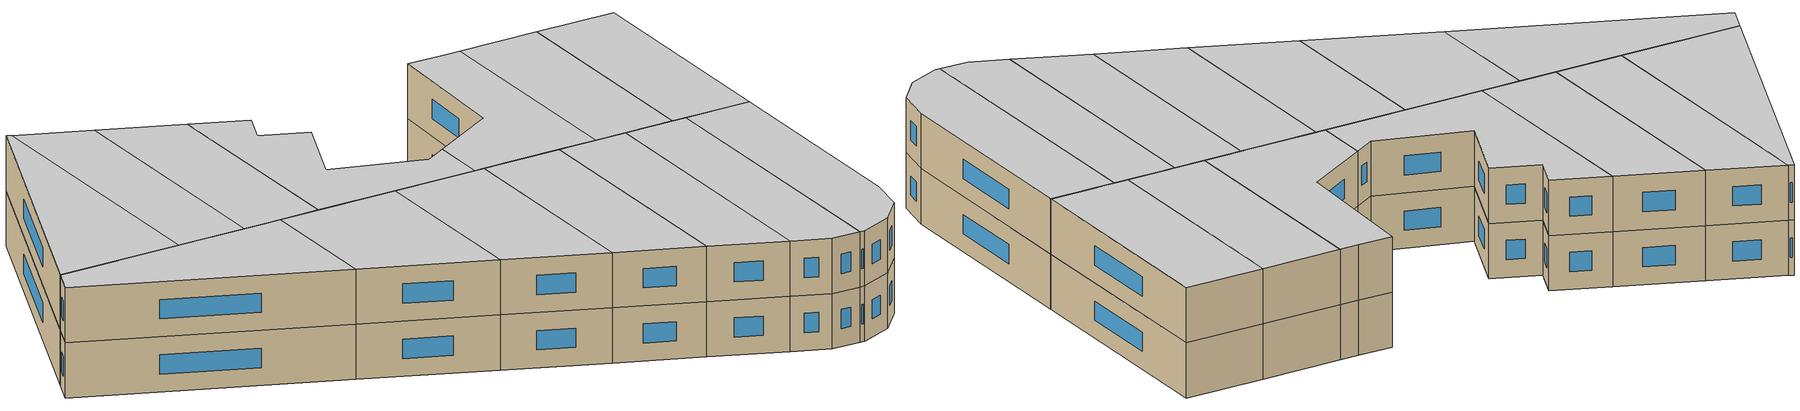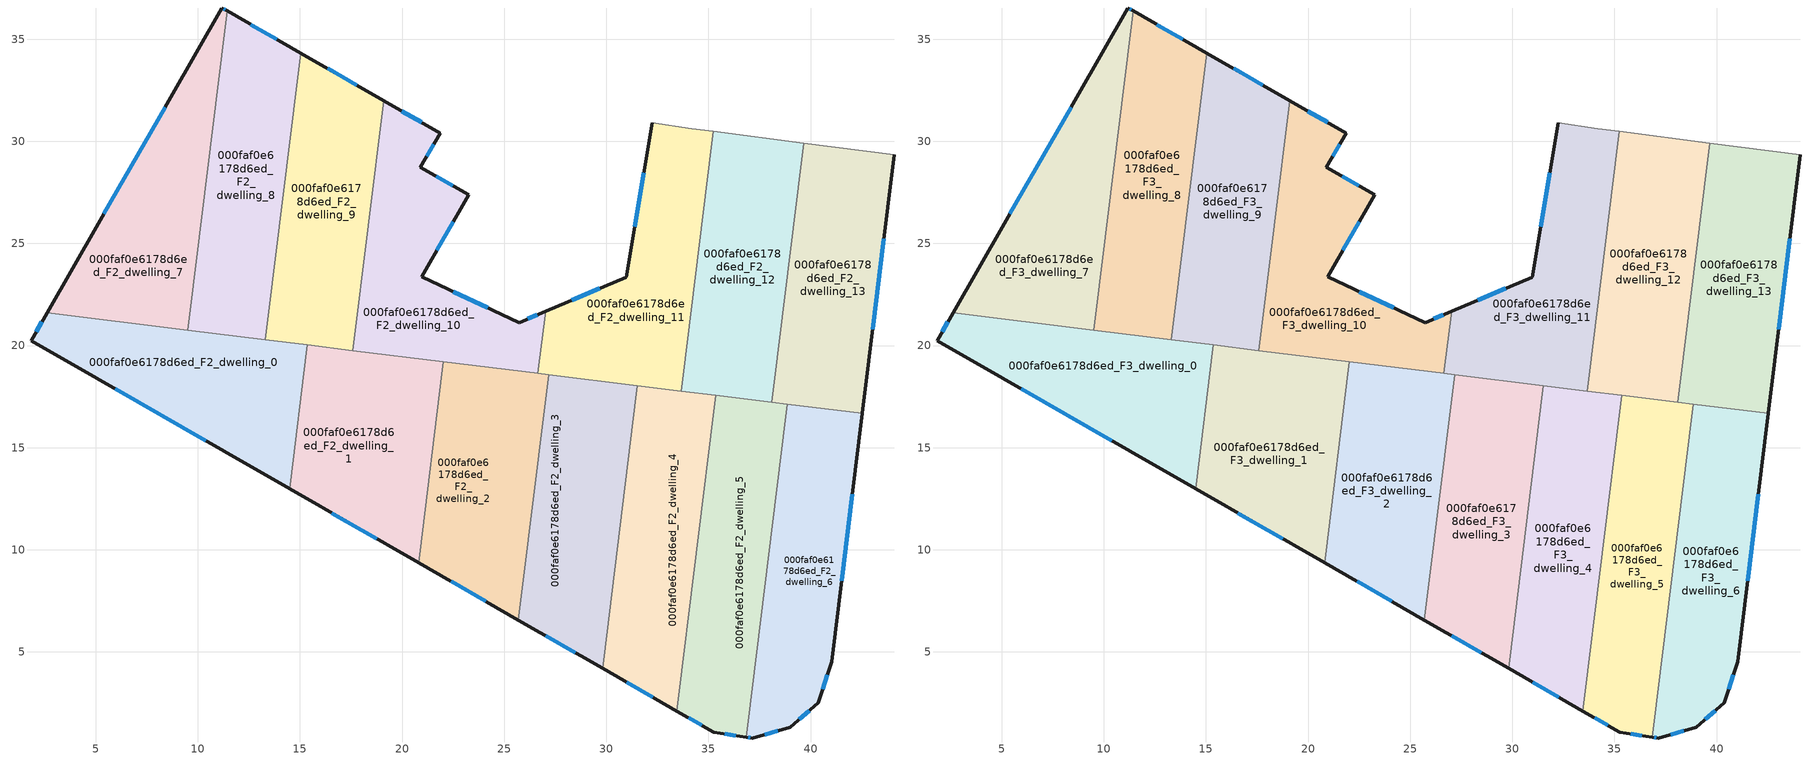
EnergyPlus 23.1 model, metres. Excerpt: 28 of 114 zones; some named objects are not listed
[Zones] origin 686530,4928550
000faf0e6178d6ed_F2_dwelling_0
 floor to 000faf0e6178d6ed_F1_dwelling_0 (EU_floor_Construction): 14.34,20.16 13.53,13.54 1.84,20.24 2.62,21.61 z6
 floor to 000faf0e6178d6ed_F1_dwelling_1 (EU_floor_Construction): 15.37,20.03 14.5,12.98 13.53,13.54 14.34,20.16 z6
 wall outside (EU_wall_Construction): 2.62,21.61 1.84,20.24 14.5,12.98 z6:9
 wall to 000faf0e6178d6ed_F2_dwelling_1 (EU_wall_Construction): 14.5,12.98 15.37,20.03 z6:9
 wall to 000faf0e6178d6ed_F2_dwelling_7 (EU_wall_Construction): 9.51,20.76 2.62,21.61 z6:9
 wall to 000faf0e6178d6ed_F2_dwelling_8 (EU_wall_Construction): 13.3,20.29 9.51,20.76 z6:9
 wall to 000faf0e6178d6ed_F2_dwelling_9 (EU_wall_Construction): 15.37,20.03 13.3,20.29 z6:9
 window (EU_Window_Construction): 5.96,17.88 10.38,15.34 / 2.37,21.16 2.1,20.68 z6.98:8.02
000faf0e6178d6ed_F2_dwelling_1
 floor adiabatic (EU_floor_Construction): 20.55,19.39 19.41,10.16 14.5,12.98 15.37,20.03 z6
 floor to 000faf0e6178d6ed_F1_dwelling_2 (EU_floor_Construction): 22.03,19.21 20.81,9.36 19.41,10.16 20.55,19.39 z6
 wall outside (EU_wall_Construction): 14.5,12.98 20.81,9.36 z6:9
 wall to 000faf0e6178d6ed_F2_dwelling_2 (EU_wall_Construction): 20.81,9.36 22.03,19.21 z6:9
 wall to 000faf0e6178d6ed_F2_dwelling_10 (EU_wall_Construction): 22.03,19.21 17.58,19.76 z6:9
 wall to 000faf0e6178d6ed_F2_dwelling_9 (EU_wall_Construction): 17.58,19.76 15.37,20.03 z6:9
 window (EU_Window_Construction): 16.55,11.8 18.76,10.54 z6.98:8.02
000faf0e6178d6ed_F2_dwelling_10
 floor to 000faf0e6178d6ed_F1_dwelling_11 (EU_floor_Construction): 21.87,30.41 20.9,28.73 23.26,27.38 20.96,23.37 25.74,21.13 27.03,21.68 26.66,18.64 17.58,19.76 19.09,32 z6
 wall outside (EU_wall_Construction): 27.03,21.68 25.74,21.13 20.96,23.37 23.26,27.38 20.9,28.73 21.87,30.41 19.09,32 z6:9
 wall to 000faf0e6178d6ed_F2_dwelling_11 (EU_wall_Construction): 26.66,18.64 27.03,21.68 z6:9
 wall to 000faf0e6178d6ed_F2_dwelling_9 (EU_wall_Construction): 19.09,32 17.58,19.76 z6:9
 wall to 000faf0e6178d6ed_F2_dwelling_2 (EU_wall_Construction): 22.03,19.21 26.66,18.64 z6:9
 window (EU_Window_Construction): 21.71,24.67 22.51,26.07 / 24.19,21.86 22.52,22.64 / 26.61,21.5 26.16,21.31 / 20.97,30.93 20,31.48 / 21.22,29.27 21.56,29.86 / 22.49,27.82 21.67,28.29 z6.98:8.02
000faf0e6178d6ed_F2_dwelling_11
 floor to 000faf0e6178d6ed_F1_dwelling_12 (EU_floor_Construction): 35.23,30.48 33.67,17.78 26.66,18.64 27.03,21.68 30.97,23.36 32.24,30.91 34.18,30.62 z6
 wall outside (EU_wall_Construction): 32.24,30.91 30.97,23.36 27.03,21.68 z6:9
 wall adiabatic (EU_wall_Construction): 35.23,30.48 34.18,30.62 32.24,30.91 z6:9
 wall to 000faf0e6178d6ed_F2_dwelling_12 (EU_wall_Construction): 33.67,17.78 35.23,30.48 z6:9
 wall to 000faf0e6178d6ed_F2_dwelling_3 (EU_wall_Construction): 27.17,18.58 31.52,18.04 z6:9
 wall to 000faf0e6178d6ed_F2_dwelling_4 (EU_wall_Construction): 31.52,18.04 33.67,17.78 z6:9
 wall to 000faf0e6178d6ed_F2_dwelling_2 (EU_wall_Construction): 26.66,18.64 27.17,18.58 z6:9
 window (EU_Window_Construction): 29.69,22.81 28.31,22.22 / 31.83,28.45 31.39,25.81 z6.98:8.02
000faf0e6178d6ed_F2_dwelling_12
 floor to 000faf0e6178d6ed_F1_dwelling_13 (EU_floor_Construction): 39.66,29.91 38.1,17.23 33.67,17.78 35.23,30.48 z6
 wall adiabatic (EU_wall_Construction): 39.66,29.91 35.23,30.48 z6:9
 wall to 000faf0e6178d6ed_F2_dwelling_13 (EU_wall_Construction): 38.1,17.23 39.66,29.91 z6:9
 wall to 000faf0e6178d6ed_F2_dwelling_5 (EU_wall_Construction): 35.36,17.57 38.1,17.23 z6:9
 wall to 000faf0e6178d6ed_F2_dwelling_4 (EU_wall_Construction): 33.67,17.78 35.36,17.57 z6:9
000faf0e6178d6ed_F2_dwelling_13
 floor to 000faf0e6178d6ed_F1_dwelling_14 (EU_floor_Construction): 44.1,29.34 42.54,16.68 38.1,17.23 39.66,29.91 z6
 wall outside (EU_wall_Construction): 42.54,16.68 44.1,29.34 z6:9
 wall adiabatic (EU_wall_Construction): 44.1,29.34 39.66,29.91 z6:9
 wall to 000faf0e6178d6ed_F2_dwelling_6 (EU_wall_Construction): 38.87,17.14 42.54,16.68 z6:9
 wall to 000faf0e6178d6ed_F2_dwelling_5 (EU_wall_Construction): 38.1,17.23 38.87,17.14 z6:9
 window (EU_Window_Construction): 43.05,20.8 43.59,25.22 z6.98:8.02
000faf0e6178d6ed_F2_dwelling_2
 floor to 000faf0e6178d6ed_F1_dwelling_2 (EU_floor_Construction): 25.36,18.8 23.97,7.55 20.81,9.36 22.03,19.21 z6
 floor to 000faf0e6178d6ed_F1_dwelling_3 (EU_floor_Construction): 27.17,18.58 25.69,6.56 23.97,7.55 25.36,18.8 z6
 wall outside (EU_wall_Construction): 20.81,9.36 25.69,6.56 z6:9
 wall to 000faf0e6178d6ed_F2_dwelling_3 (EU_wall_Construction): 25.69,6.56 27.17,18.58 z6:9
 window (EU_Window_Construction): 22.4,8.45 24.1,7.47 z6.98:8.02
000faf0e6178d6ed_F2_dwelling_3
 floor to 000faf0e6178d6ed_F1_dwelling_3 (EU_floor_Construction): 29.42,18.3 27.83,5.34 25.69,6.56 27.17,18.58 z6
 floor to 000faf0e6178d6ed_F1_dwelling_4 (EU_floor_Construction): 31.52,18.04 29.82,4.2 27.83,5.34 29.42,18.3 z6
 wall outside (EU_wall_Construction): 25.69,6.56 29.82,4.2 z6:9
 wall to 000faf0e6178d6ed_F2_dwelling_4 (EU_wall_Construction): 29.82,4.2 31.52,18.04 z6:9
 window (EU_Window_Construction): 27.03,5.79 28.47,4.97 z6.98:8.02
000faf0e6178d6ed_F2_dwelling_4
 floor to 000faf0e6178d6ed_F1_dwelling_5 (EU_floor_Construction): 35.36,17.57 33.46,2.11 31.23,3.39 33.01,17.86 z6
 floor to 000faf0e6178d6ed_F1_dwelling_4 (EU_floor_Construction): 33.01,17.86 31.23,3.39 29.82,4.2 31.52,18.04 z6
 wall outside (EU_wall_Construction): 29.82,4.2 33.46,2.11 z6:9
 wall to 000faf0e6178d6ed_F2_dwelling_5 (EU_wall_Construction): 33.46,2.11 35.36,17.57 z6:9
 window (EU_Window_Construction): 31,3.52 32.27,2.79 z6.98:8.02
000faf0e6178d6ed_F2_dwelling_5
 floor to 000faf0e6178d6ed_F1_dwelling_5 (EU_floor_Construction): 36.26,17.46 34.31,1.62 33.46,2.11 35.36,17.57 z6
 floor to 000faf0e6178d6ed_F1_dwelling_6 (EU_floor_Construction): 38.87,17.13 36.86,0.83 35.27,1.07 34.31,1.62 36.26,17.46 z6
 wall outside (EU_wall_Construction): 33.46,2.11 35.27,1.07 36.86,0.83 z6:9
 wall to 000faf0e6178d6ed_F2_dwelling_6 (EU_wall_Construction): 36.86,0.83 38.87,17.13 z6:9
 window (EU_Window_Construction): 35.79,0.99 36.34,0.91 / 34.05,1.77 34.68,1.41 z6.98:8.02
000faf0e6178d6ed_F2_dwelling_6
 floor to 000faf0e6178d6ed_F1_dwelling_7 (EU_floor_Construction): 42.54,16.68 41.04,4.53 40.38,2.52 39.01,1.31 37.3,0.83 39.3,17.08 z6
 floor to 000faf0e6178d6ed_F1_dwelling_6 (EU_floor_Construction): 39.3,17.08 37.3,0.83 37.14,0.79 36.86,0.83 38.87,17.13 z6
 wall outside (EU_wall_Construction): 36.86,0.83 37.14,0.79 39.01,1.31 40.38,2.52 41.04,4.53 42.54,16.68 z6:9
 window (EU_Window_Construction): 41.53,8.48 42.05,12.73 / 40.6,3.17 40.83,3.87 / 39.46,1.7 39.94,2.13 / 37.75,0.96 38.4,1.14 / 36.95,0.82 37.05,0.8 z6.98:8.02
000faf0e6178d6ed_F2_dwelling_7
 floor to 000faf0e6178d6ed_F1_dwelling_8 (EU_floor_Construction): 11.44,36.38 9.51,20.76 2.62,21.61 11.18,36.53 z6
 wall outside (EU_wall_Construction): 11.44,36.38 11.18,36.53 2.62,21.61 z6:9
 wall to 000faf0e6178d6ed_F2_dwelling_8 (EU_wall_Construction): 9.51,20.76 11.44,36.38 z6:9
 window (EU_Window_Construction): 8.4,31.67 5.41,26.46 / 11.35,36.43 11.26,36.48 z6.98:8.02
000faf0e6178d6ed_F2_dwelling_8
 floor to 000faf0e6178d6ed_F1_dwelling_9 (EU_floor_Construction): 15.03,34.32 13.3,20.29 9.51,20.76 11.44,36.38 z6
 wall outside (EU_wall_Construction): 15.03,34.32 11.44,36.38 z6:9
 wall to 000faf0e6178d6ed_F2_dwelling_9 (EU_wall_Construction): 13.3,20.29 15.03,34.32 z6:9
 window (EU_Window_Construction): 13.86,34.99 12.61,35.71 z6.98:8.02
000faf0e6178d6ed_F2_dwelling_9
 floor to 000faf0e6178d6ed_F1_dwelling_10 (EU_floor_Construction): 19.09,32 17.58,19.76 13.3,20.29 15.03,34.32 z6
 wall outside (EU_wall_Construction): 19.09,32 15.03,34.32 z6:9
 window (EU_Window_Construction): 17.77,32.76 16.35,33.57 z6.98:8.02
000faf0e6178d6ed_F3_dwelling_0
 floor to 000faf0e6178d6ed_F2_dwelling_0 (EU_floor_Construction): 15.37,20.03 14.5,12.98 1.84,20.24 2.62,21.61 z9
 wall outside (EU_wall_Construction): 2.62,21.61 1.84,20.24 14.5,12.98 z9:12
 wall to 000faf0e6178d6ed_F3_dwelling_1 (EU_wall_Construction): 14.5,12.98 15.37,20.03 z9:12
 wall to 000faf0e6178d6ed_F3_dwelling_7 (EU_wall_Construction): 9.51,20.76 2.62,21.61 z9:12
 wall to 000faf0e6178d6ed_F3_dwelling_8 (EU_wall_Construction): 13.3,20.29 9.51,20.76 z9:12
 wall to 000faf0e6178d6ed_F3_dwelling_9 (EU_wall_Construction): 15.37,20.03 13.3,20.29 z9:12
 window (EU_Window_Construction): 5.96,17.88 10.38,15.34 / 2.37,21.16 2.1,20.68 z9.98:11.02
 ceiling to 000faf0e6178d6ed_F4_dwelling_0 (EU_floor_Construction): 14.5,12.98 15.37,20.03 2.62,21.61 1.84,20.24 z12
000faf0e6178d6ed_F3_dwelling_1
 floor to 000faf0e6178d6ed_F2_dwelling_1 (EU_floor_Construction): 22.03,19.21 20.81,9.36 14.5,12.98 15.37,20.03 z9
 wall outside (EU_wall_Construction): 14.5,12.98 20.81,9.36 z9:12
 wall to 000faf0e6178d6ed_F3_dwelling_2 (EU_wall_Construction): 20.81,9.36 22.03,19.21 z9:12
 wall to 000faf0e6178d6ed_F3_dwelling_10 (EU_wall_Construction): 22.03,19.21 17.58,19.76 z9:12
 wall to 000faf0e6178d6ed_F3_dwelling_9 (EU_wall_Construction): 17.58,19.76 15.37,20.03 z9:12
 window (EU_Window_Construction): 16.55,11.8 18.76,10.54 z9.98:11.02
 ceiling to 000faf0e6178d6ed_F4_dwelling_1 (EU_floor_Construction): 20.81,9.36 22.03,19.21 15.37,20.03 14.5,12.98 z12
000faf0e6178d6ed_F3_dwelling_10
 floor to 000faf0e6178d6ed_F2_dwelling_10 (EU_floor_Construction): 21.87,30.41 20.9,28.73 23.26,27.38 20.96,23.37 25.74,21.13 27.03,21.68 26.66,18.64 17.58,19.76 19.09,32 z9
 wall outside (EU_wall_Construction): 27.03,21.68 25.74,21.13 20.96,23.37 23.26,27.38 20.9,28.73 21.87,30.41 19.09,32 z9:12
 wall to 000faf0e6178d6ed_F3_dwelling_11 (EU_wall_Construction): 26.66,18.64 27.03,21.68 z9:12
 wall to 000faf0e6178d6ed_F3_dwelling_9 (EU_wall_Construction): 19.09,32 17.58,19.76 z9:12
 wall to 000faf0e6178d6ed_F3_dwelling_2 (EU_wall_Construction): 22.03,19.21 26.66,18.64 z9:12
 window (EU_Window_Construction): 21.71,24.67 22.51,26.07 / 24.19,21.86 22.52,22.64 / 26.61,21.5 26.16,21.31 / 20.97,30.93 20,31.48 / 21.22,29.27 21.56,29.86 / 22.49,27.82 21.67,28.29 z9.98:11.02
 ceiling to 000faf0e6178d6ed_F4_dwelling_10 (EU_floor_Construction): 26.66,18.64 27.03,21.68 25.74,21.13 20.96,23.37 23.26,27.38 20.9,28.73 21.87,30.41 19.09,32 17.58,19.76 z12
000faf0e6178d6ed_F3_dwelling_11
 floor to 000faf0e6178d6ed_F2_dwelling_11 (EU_floor_Construction): 35.23,30.48 33.67,17.78 26.66,18.64 27.03,21.68 30.97,23.36 32.24,30.91 34.18,30.62 z9
 wall outside (EU_wall_Construction): 32.24,30.91 30.97,23.36 27.03,21.68 z9:12
 wall adiabatic (EU_wall_Construction): 35.23,30.48 34.18,30.62 32.24,30.91 z9:12
 wall to 000faf0e6178d6ed_F3_dwelling_12 (EU_wall_Construction): 33.67,17.78 35.23,30.48 z9:12
 wall to 000faf0e6178d6ed_F3_dwelling_3 (EU_wall_Construction): 27.17,18.58 31.52,18.04 z9:12
 wall to 000faf0e6178d6ed_F3_dwelling_4 (EU_wall_Construction): 31.52,18.04 33.67,17.78 z9:12
 wall to 000faf0e6178d6ed_F3_dwelling_2 (EU_wall_Construction): 26.66,18.64 27.17,18.58 z9:12
 window (EU_Window_Construction): 29.69,22.81 28.31,22.22 / 31.83,28.45 31.39,25.81 z9.98:11.02
 ceiling to 000faf0e6178d6ed_F4_dwelling_11 (EU_floor_Construction): 33.67,17.78 35.23,30.48 34.18,30.62 32.24,30.91 30.97,23.36 27.03,21.68 26.66,18.64 z12
000faf0e6178d6ed_F3_dwelling_12
 floor to 000faf0e6178d6ed_F2_dwelling_12 (EU_floor_Construction): 39.66,29.91 38.1,17.23 33.67,17.78 35.23,30.48 z9
 wall adiabatic (EU_wall_Construction): 39.66,29.91 35.23,30.48 z9:12
 wall to 000faf0e6178d6ed_F3_dwelling_13 (EU_wall_Construction): 38.1,17.23 39.66,29.91 z9:12
 wall to 000faf0e6178d6ed_F3_dwelling_5 (EU_wall_Construction): 35.36,17.57 38.1,17.23 z9:12
 wall to 000faf0e6178d6ed_F3_dwelling_4 (EU_wall_Construction): 33.67,17.78 35.36,17.57 z9:12
 ceiling to 000faf0e6178d6ed_F4_dwelling_12 (EU_floor_Construction): 38.1,17.23 39.66,29.91 35.23,30.48 33.67,17.78 z12
000faf0e6178d6ed_F3_dwelling_13
 floor to 000faf0e6178d6ed_F2_dwelling_13 (EU_floor_Construction): 44.1,29.34 42.54,16.68 38.1,17.23 39.66,29.91 z9
 wall outside (EU_wall_Construction): 42.54,16.68 44.1,29.34 z9:12
 wall adiabatic (EU_wall_Construction): 44.1,29.34 39.66,29.91 z9:12
 wall to 000faf0e6178d6ed_F3_dwelling_6 (EU_wall_Construction): 38.87,17.14 42.54,16.68 z9:12
 wall to 000faf0e6178d6ed_F3_dwelling_5 (EU_wall_Construction): 38.1,17.23 38.87,17.14 z9:12
 window (EU_Window_Construction): 43.05,20.8 43.59,25.22 z9.98:11.02
 ceiling to 000faf0e6178d6ed_F4_dwelling_13 (EU_floor_Construction): 42.54,16.68 44.1,29.34 39.66,29.91 38.1,17.23 z12
000faf0e6178d6ed_F3_dwelling_2
 floor to 000faf0e6178d6ed_F2_dwelling_2 (EU_floor_Construction): 27.17,18.58 25.69,6.56 20.81,9.36 22.03,19.21 z9
 wall outside (EU_wall_Construction): 20.81,9.36 25.69,6.56 z9:12
 wall to 000faf0e6178d6ed_F3_dwelling_3 (EU_wall_Construction): 25.69,6.56 27.17,18.58 z9:12
 window (EU_Window_Construction): 22.4,8.45 24.1,7.47 z9.98:11.02
 ceiling to 000faf0e6178d6ed_F4_dwelling_2 (EU_floor_Construction): 25.69,6.56 27.17,18.58 22.03,19.21 20.81,9.36 z12
000faf0e6178d6ed_F3_dwelling_3
 floor to 000faf0e6178d6ed_F2_dwelling_3 (EU_floor_Construction): 31.52,18.04 29.82,4.2 25.69,6.56 27.17,18.58 z9
 wall outside (EU_wall_Construction): 25.69,6.56 29.82,4.2 z9:12
 wall to 000faf0e6178d6ed_F3_dwelling_4 (EU_wall_Construction): 29.82,4.2 31.52,18.04 z9:12
 window (EU_Window_Construction): 27.03,5.79 28.47,4.97 z9.98:11.02
 ceiling to 000faf0e6178d6ed_F4_dwelling_3 (EU_floor_Construction): 29.82,4.2 31.52,18.04 27.17,18.58 25.69,6.56 z12
000faf0e6178d6ed_F3_dwelling_4
 floor to 000faf0e6178d6ed_F2_dwelling_4 (EU_floor_Construction): 35.36,17.57 33.46,2.11 29.82,4.2 31.52,18.04 z9
 wall outside (EU_wall_Construction): 29.82,4.2 33.46,2.11 z9:12
 wall to 000faf0e6178d6ed_F3_dwelling_5 (EU_wall_Construction): 33.46,2.11 35.36,17.57 z9:12
 window (EU_Window_Construction): 31,3.52 32.27,2.79 z9.98:11.02
 ceiling to 000faf0e6178d6ed_F4_dwelling_4 (EU_floor_Construction): 33.46,2.11 35.36,17.57 31.52,18.04 29.82,4.2 z12
000faf0e6178d6ed_F3_dwelling_5
 floor to 000faf0e6178d6ed_F2_dwelling_5 (EU_floor_Construction): 38.87,17.13 36.86,0.83 35.27,1.07 33.46,2.11 35.36,17.57 z9
 wall outside (EU_wall_Construction): 33.46,2.11 35.27,1.07 36.86,0.83 z9:12
 wall to 000faf0e6178d6ed_F3_dwelling_6 (EU_wall_Construction): 36.86,0.83 38.87,17.13 z9:12
 window (EU_Window_Construction): 35.79,0.99 36.34,0.91 / 34.05,1.77 34.68,1.41 z9.98:11.02
 ceiling to 000faf0e6178d6ed_F4_dwelling_5 (EU_floor_Construction): 36.86,0.83 38.87,17.13 35.36,17.57 33.46,2.11 35.27,1.07 z12
000faf0e6178d6ed_F3_dwelling_6
 floor to 000faf0e6178d6ed_F2_dwelling_6 (EU_floor_Construction): 42.54,16.68 41.04,4.53 40.38,2.52 39.01,1.31 37.14,0.79 36.86,0.83 38.87,17.13 z9
 wall outside (EU_wall_Construction): 36.86,0.83 37.14,0.79 39.01,1.31 40.38,2.52 41.04,4.53 42.54,16.68 z9:12
 window (EU_Window_Construction): 41.53,8.48 42.05,12.73 / 40.6,3.17 40.83,3.87 / 39.46,1.7 39.94,2.13 / 37.75,0.96 38.4,1.14 / 36.95,0.82 37.05,0.8 z9.98:11.02
 ceiling to 000faf0e6178d6ed_F4_dwelling_6 (EU_floor_Construction): 40.38,2.52 41.04,4.53 42.54,16.68 38.87,17.13 36.86,0.83 37.14,0.79 39.01,1.31 z12
000faf0e6178d6ed_F3_dwelling_7
 floor to 000faf0e6178d6ed_F2_dwelling_7 (EU_floor_Construction): 11.44,36.38 9.51,20.76 2.62,21.61 11.18,36.53 z9
 wall outside (EU_wall_Construction): 11.44,36.38 11.18,36.53 2.62,21.61 z9:12
 wall to 000faf0e6178d6ed_F3_dwelling_8 (EU_wall_Construction): 9.51,20.76 11.44,36.38 z9:12
 window (EU_Window_Construction): 8.4,31.67 5.41,26.46 / 11.35,36.43 11.26,36.48 z9.98:11.02
 ceiling to 000faf0e6178d6ed_F4_dwelling_7 (EU_floor_Construction): 9.51,20.76 11.44,36.38 11.18,36.53 2.62,21.61 z12
000faf0e6178d6ed_F3_dwelling_8
 floor to 000faf0e6178d6ed_F2_dwelling_8 (EU_floor_Construction): 15.03,34.32 13.3,20.29 9.51,20.76 11.44,36.38 z9
 wall outside (EU_wall_Construction): 15.03,34.32 11.44,36.38 z9:12
 wall to 000faf0e6178d6ed_F3_dwelling_9 (EU_wall_Construction): 13.3,20.29 15.03,34.32 z9:12
 window (EU_Window_Construction): 13.86,34.99 12.61,35.71 z9.98:11.02
 ceiling to 000faf0e6178d6ed_F4_dwelling_8 (EU_floor_Construction): 13.3,20.29 15.03,34.32 11.44,36.38 9.51,20.76 z12
000faf0e6178d6ed_F3_dwelling_9
 floor to 000faf0e6178d6ed_F2_dwelling_9 (EU_floor_Construction): 19.09,32 17.58,19.76 13.3,20.29 15.03,34.32 z9
 wall outside (EU_wall_Construction): 19.09,32 15.03,34.32 z9:12
 window (EU_Window_Construction): 17.77,32.76 16.35,33.57 z9.98:11.02
 ceiling to 000faf0e6178d6ed_F4_dwelling_9 (EU_floor_Construction): 17.58,19.76 19.09,32 15.03,34.32 13.3,20.29 z12
[Building]
EU S2 Campaign: North Axis=0; Terrain=City; Solar Distribution=FullExterior
[Site:Location]
Bologna: Latitude=44.5; Longitude=11.25; Time Zone=1; Elevation=37
[SizingPeriod:WeatherFileDays]
AnnualSizingPeriod: Begin Month=1; Begin Day of Month=1; End Month=12; End Day of Month=31; Day of Week for Start Day=Monday; Use Weather File Daylight Saving Period=No; Use Weather File Rain and Snow Indicators=No
[MATERIAL]
EU_InternalMass_Material: Roughness=MediumRough; Thickness=0.1; Conductivity=1; Density=1800; Specific Heat=900; Thermal Absorptance=0.9; Solar Absorptance=0.7; Visible Absorptance=0.7
[MATERIAL:NOMASS] Roughness=MediumRough; Thermal Absorptance=0.9; Solar Absorptance=0.7; Visible Absorptance=0.7
Name | Thermal Resistance
EU_wall_NoMass | 0.905828
EU_floor_NoMass | 0.67114
[WINDOWMATERIAL:SIMPLEGLAZINGSYSTEM]
EU_Window_SimpleGlazing: UFactor=4.52486; Solar Heat Gain Coefficient=0.85; Visible Transmittance=0.85
[CONSTRUCTION]
EU_wall_Construction: EU_wall_NoMass
EU_floor_Construction: EU_floor_NoMass
EU_Window_Construction: EU_Window_SimpleGlazing
EU_InternalMass_Construction: EU_InternalMass_Material
[ZONE] Type=1; Multiplier=1; Ceiling Height=autocalculate; Floor Area=autocalculate; Part of Total Floor Area=Yes
Name | Volume
000faf0e6178d6ed_F2_dwelling_0; 000faf0e6178d6ed_F3_dwelling_0 | 171.349
000faf0e6178d6ed_F2_dwelling_1; 000faf0e6178d6ed_F3_dwelling_1; 000faf0e6178d6ed_F2_dwelling_12; 000faf0e6178d6ed_F3_dwelling_12 | 171.333
000faf0e6178d6ed_F2_dwelling_10; 000faf0e6178d6ed_F3_dwelling_10 | 171.354
000faf0e6178d6ed_F2_dwelling_11; 000faf0e6178d6ed_F3_dwelling_11 | 171.339
000faf0e6178d6ed_F2_dwelling_13; 000faf0e6178d6ed_F3_dwelling_13 | 171.361
000faf0e6178d6ed_F2_dwelling_2; 000faf0e6178d6ed_F3_dwelling_2 | 171.343
000faf0e6178d6ed_F2_dwelling_3; 000faf0e6178d6ed_F3_dwelling_3 | 171.326
000faf0e6178d6ed_F2_dwelling_4; 000faf0e6178d6ed_F3_dwelling_4 | 171.374
000faf0e6178d6ed_F2_dwelling_5; 000faf0e6178d6ed_F3_dwelling_5 | 171.348
000faf0e6178d6ed_F2_dwelling_6; 000faf0e6178d6ed_F3_dwelling_6 | 171.346
000faf0e6178d6ed_F2_dwelling_7; 000faf0e6178d6ed_F3_dwelling_7 | 171.341
000faf0e6178d6ed_F2_dwelling_8; 000faf0e6178d6ed_F3_dwelling_8 | 171.36
000faf0e6178d6ed_F2_dwelling_9; 000faf0e6178d6ed_F3_dwelling_9 | 171.323
[INTERNALMASS] Construction=EU_InternalMass_Construction
Name | Zone or ZoneList | Surface Area
000faf0e6178d6ed_F2_dwelling_0_EU_InternalMass | 000faf0e6178d6ed_F2_dwelling_0 | 57.1163
000faf0e6178d6ed_F2_dwelling_1_EU_InternalMass | 000faf0e6178d6ed_F2_dwelling_1 | 57.1107
000faf0e6178d6ed_F2_dwelling_2_EU_InternalMass | 000faf0e6178d6ed_F2_dwelling_2 | 57.114
000faf0e6178d6ed_F2_dwelling_3_EU_InternalMass | 000faf0e6178d6ed_F2_dwelling_3 | 57.1089
000faf0e6178d6ed_F2_dwelling_4_EU_InternalMass | 000faf0e6178d6ed_F2_dwelling_4 | 57.1251
000faf0e6178d6ed_F2_dwelling_5_EU_InternalMass | 000faf0e6178d6ed_F2_dwelling_5 | 57.1157
000faf0e6178d6ed_F2_dwelling_6_EU_InternalMass | 000faf0e6178d6ed_F2_dwelling_6 | 57.1158
000faf0e6178d6ed_F2_dwelling_7_EU_InternalMass | 000faf0e6178d6ed_F2_dwelling_7 | 57.1139
000faf0e6178d6ed_F2_dwelling_8_EU_InternalMass | 000faf0e6178d6ed_F2_dwelling_8 | 57.1201
000faf0e6178d6ed_F2_dwelling_9_EU_InternalMass | 000faf0e6178d6ed_F2_dwelling_9 | 57.1074
000faf0e6178d6ed_F2_dwelling_10_EU_InternalMass | 000faf0e6178d6ed_F2_dwelling_10 | 57.1184
000faf0e6178d6ed_F2_dwelling_11_EU_InternalMass | 000faf0e6178d6ed_F2_dwelling_11 | 57.1129
000faf0e6178d6ed_F2_dwelling_12_EU_InternalMass | 000faf0e6178d6ed_F2_dwelling_12 | 57.1109
000faf0e6178d6ed_F2_dwelling_13_EU_InternalMass | 000faf0e6178d6ed_F2_dwelling_13 | 57.1206
000faf0e6178d6ed_F3_dwelling_0_EU_InternalMass | 000faf0e6178d6ed_F3_dwelling_0 | 57.1163
000faf0e6178d6ed_F3_dwelling_1_EU_InternalMass | 000faf0e6178d6ed_F3_dwelling_1 | 57.1107
000faf0e6178d6ed_F3_dwelling_2_EU_InternalMass | 000faf0e6178d6ed_F3_dwelling_2 | 57.114
000faf0e6178d6ed_F3_dwelling_3_EU_InternalMass | 000faf0e6178d6ed_F3_dwelling_3 | 57.1089
000faf0e6178d6ed_F3_dwelling_4_EU_InternalMass | 000faf0e6178d6ed_F3_dwelling_4 | 57.1251
000faf0e6178d6ed_F3_dwelling_5_EU_InternalMass | 000faf0e6178d6ed_F3_dwelling_5 | 57.1157
000faf0e6178d6ed_F3_dwelling_6_EU_InternalMass | 000faf0e6178d6ed_F3_dwelling_6 | 57.1158
000faf0e6178d6ed_F3_dwelling_7_EU_InternalMass | 000faf0e6178d6ed_F3_dwelling_7 | 57.1139
000faf0e6178d6ed_F3_dwelling_8_EU_InternalMass | 000faf0e6178d6ed_F3_dwelling_8 | 57.1201
000faf0e6178d6ed_F3_dwelling_9_EU_InternalMass | 000faf0e6178d6ed_F3_dwelling_9 | 57.1074
000faf0e6178d6ed_F3_dwelling_10_EU_InternalMass | 000faf0e6178d6ed_F3_dwelling_10 | 57.1184
000faf0e6178d6ed_F3_dwelling_11_EU_InternalMass | 000faf0e6178d6ed_F3_dwelling_11 | 57.1129
000faf0e6178d6ed_F3_dwelling_12_EU_InternalMass | 000faf0e6178d6ed_F3_dwelling_12 | 57.1109
000faf0e6178d6ed_F3_dwelling_13_EU_InternalMass | 000faf0e6178d6ed_F3_dwelling_13 | 57.1206
[OTHEREQUIPMENT] Fuel Type=Electricity; Design Level Calculation Method=Watts/Area; Power per Zone Floor Area=1; Fraction Latent=0; Fraction Radiant=0; Fraction Lost=0; Carbon Dioxide Generation Rate=0; EndUse Subcategory=EU_Step8_InternalGains
Name | Zone or ZoneList or Space or SpaceList | Schedule
EU_Step8_InternalGain_000faf0e6178d6ed_F2_dwelling_0_f000 | 000faf0e6178d6ed_F2_dwelling_0 | EU_Step8_GainSchedule_000faf0e6178d6ed_F2_dwelling_0_f000
EU_Step8_InternalGain_000faf0e6178d6ed_F2_dwelling_1_f000 | 000faf0e6178d6ed_F2_dwelling_1 | EU_Step8_GainSchedule_000faf0e6178d6ed_F2_dwelling_1_f000
EU_Step8_InternalGain_000faf0e6178d6ed_F2_dwelling_2_f000 | 000faf0e6178d6ed_F2_dwelling_2 | EU_Step8_GainSchedule_000faf0e6178d6ed_F2_dwelling_2_f000
EU_Step8_InternalGain_000faf0e6178d6ed_F2_dwelling_3_f000 | 000faf0e6178d6ed_F2_dwelling_3 | EU_Step8_GainSchedule_000faf0e6178d6ed_F2_dwelling_3_f000
EU_Step8_InternalGain_000faf0e6178d6ed_F2_dwelling_4_f000 | 000faf0e6178d6ed_F2_dwelling_4 | EU_Step8_GainSchedule_000faf0e6178d6ed_F2_dwelling_4_f000
EU_Step8_InternalGain_000faf0e6178d6ed_F2_dwelling_5_f000 | 000faf0e6178d6ed_F2_dwelling_5 | EU_Step8_GainSchedule_000faf0e6178d6ed_F2_dwelling_5_f000
EU_Step8_InternalGain_000faf0e6178d6ed_F2_dwelling_6_f000 | 000faf0e6178d6ed_F2_dwelling_6 | EU_Step8_GainSchedule_000faf0e6178d6ed_F2_dwelling_6_f000
EU_Step8_InternalGain_000faf0e6178d6ed_F2_dwelling_7_f000 | 000faf0e6178d6ed_F2_dwelling_7 | EU_Step8_GainSchedule_000faf0e6178d6ed_F2_dwelling_7_f000
EU_Step8_InternalGain_000faf0e6178d6ed_F2_dwelling_8_f000 | 000faf0e6178d6ed_F2_dwelling_8 | EU_Step8_GainSchedule_000faf0e6178d6ed_F2_dwelling_8_f000
EU_Step8_InternalGain_000faf0e6178d6ed_F2_dwelling_9_f000 | 000faf0e6178d6ed_F2_dwelling_9 | EU_Step8_GainSchedule_000faf0e6178d6ed_F2_dwelling_9_f000
EU_Step8_InternalGain_000faf0e6178d6ed_F2_dwelling_10_f000 | 000faf0e6178d6ed_F2_dwelling_10 | EU_Step8_GainSchedule_000faf0e6178d6ed_F2_dwelling_10_f000
EU_Step8_InternalGain_000faf0e6178d6ed_F2_dwelling_11_f000 | 000faf0e6178d6ed_F2_dwelling_11 | EU_Step8_GainSchedule_000faf0e6178d6ed_F2_dwelling_11_f000
EU_Step8_InternalGain_000faf0e6178d6ed_F2_dwelling_12_f000 | 000faf0e6178d6ed_F2_dwelling_12 | EU_Step8_GainSchedule_000faf0e6178d6ed_F2_dwelling_12_f000
EU_Step8_InternalGain_000faf0e6178d6ed_F2_dwelling_13_f000 | 000faf0e6178d6ed_F2_dwelling_13 | EU_Step8_GainSchedule_000faf0e6178d6ed_F2_dwelling_13_f000
EU_Step8_InternalGain_000faf0e6178d6ed_F3_dwelling_0_f000 | 000faf0e6178d6ed_F3_dwelling_0 | EU_Step8_GainSchedule_000faf0e6178d6ed_F3_dwelling_0_f000
EU_Step8_InternalGain_000faf0e6178d6ed_F3_dwelling_1_f000 | 000faf0e6178d6ed_F3_dwelling_1 | EU_Step8_GainSchedule_000faf0e6178d6ed_F3_dwelling_1_f000
EU_Step8_InternalGain_000faf0e6178d6ed_F3_dwelling_2_f000 | 000faf0e6178d6ed_F3_dwelling_2 | EU_Step8_GainSchedule_000faf0e6178d6ed_F3_dwelling_2_f000
EU_Step8_InternalGain_000faf0e6178d6ed_F3_dwelling_3_f000 | 000faf0e6178d6ed_F3_dwelling_3 | EU_Step8_GainSchedule_000faf0e6178d6ed_F3_dwelling_3_f000
EU_Step8_InternalGain_000faf0e6178d6ed_F3_dwelling_4_f000 | 000faf0e6178d6ed_F3_dwelling_4 | EU_Step8_GainSchedule_000faf0e6178d6ed_F3_dwelling_4_f000
EU_Step8_InternalGain_000faf0e6178d6ed_F3_dwelling_5_f000 | 000faf0e6178d6ed_F3_dwelling_5 | EU_Step8_GainSchedule_000faf0e6178d6ed_F3_dwelling_5_f000
EU_Step8_InternalGain_000faf0e6178d6ed_F3_dwelling_6_f000 | 000faf0e6178d6ed_F3_dwelling_6 | EU_Step8_GainSchedule_000faf0e6178d6ed_F3_dwelling_6_f000
EU_Step8_InternalGain_000faf0e6178d6ed_F3_dwelling_7_f000 | 000faf0e6178d6ed_F3_dwelling_7 | EU_Step8_GainSchedule_000faf0e6178d6ed_F3_dwelling_7_f000
EU_Step8_InternalGain_000faf0e6178d6ed_F3_dwelling_8_f000 | 000faf0e6178d6ed_F3_dwelling_8 | EU_Step8_GainSchedule_000faf0e6178d6ed_F3_dwelling_8_f000
EU_Step8_InternalGain_000faf0e6178d6ed_F3_dwelling_9_f000 | 000faf0e6178d6ed_F3_dwelling_9 | EU_Step8_GainSchedule_000faf0e6178d6ed_F3_dwelling_9_f000
EU_Step8_InternalGain_000faf0e6178d6ed_F3_dwelling_10_f000 | 000faf0e6178d6ed_F3_dwelling_10 | EU_Step8_GainSchedule_000faf0e6178d6ed_F3_dwelling_10_f000
EU_Step8_InternalGain_000faf0e6178d6ed_F3_dwelling_11_f000 | 000faf0e6178d6ed_F3_dwelling_11 | EU_Step8_GainSchedule_000faf0e6178d6ed_F3_dwelling_11_f000
EU_Step8_InternalGain_000faf0e6178d6ed_F3_dwelling_12_f000 | 000faf0e6178d6ed_F3_dwelling_12 | EU_Step8_GainSchedule_000faf0e6178d6ed_F3_dwelling_12_f000
EU_Step8_InternalGain_000faf0e6178d6ed_F3_dwelling_13_f000 | 000faf0e6178d6ed_F3_dwelling_13 | EU_Step8_GainSchedule_000faf0e6178d6ed_F3_dwelling_13_f000
[ZONEVENTILATION:DESIGNFLOWRATE] Schedule=EU_AlwaysOn; Design Flow Rate Calculation Method=AirChanges/Hour; Air Changes per Hour=0.73129; Ventilation Type=Natural; Fan Pressure Rise=0; Fan Total Efficiency=1; Constant Term Coefficient=1; Temperature Term Coefficient=0; Velocity Term Coefficient=0; Velocity Squared Term Coefficient=0; Minimum Indoor Temperature=-100; Maximum Indoor Temperature=100; Delta Temperature=-100; Minimum Outdoor Temperature=-100; Maximum Outdoor Temperature=100; Maximum Wind Speed=40
Name | Zone or ZoneList or Space or SpaceList
EU_ConstantAir_000faf0e6178d6ed_F2_dwelling_0 | 000faf0e6178d6ed_F2_dwelling_0
EU_ConstantAir_000faf0e6178d6ed_F2_dwelling_1 | 000faf0e6178d6ed_F2_dwelling_1
EU_ConstantAir_000faf0e6178d6ed_F2_dwelling_2 | 000faf0e6178d6ed_F2_dwelling_2
EU_ConstantAir_000faf0e6178d6ed_F2_dwelling_3 | 000faf0e6178d6ed_F2_dwelling_3
EU_ConstantAir_000faf0e6178d6ed_F2_dwelling_4 | 000faf0e6178d6ed_F2_dwelling_4
EU_ConstantAir_000faf0e6178d6ed_F2_dwelling_5 | 000faf0e6178d6ed_F2_dwelling_5
EU_ConstantAir_000faf0e6178d6ed_F2_dwelling_6 | 000faf0e6178d6ed_F2_dwelling_6
EU_ConstantAir_000faf0e6178d6ed_F2_dwelling_7 | 000faf0e6178d6ed_F2_dwelling_7
EU_ConstantAir_000faf0e6178d6ed_F2_dwelling_8 | 000faf0e6178d6ed_F2_dwelling_8
EU_ConstantAir_000faf0e6178d6ed_F2_dwelling_9 | 000faf0e6178d6ed_F2_dwelling_9
EU_ConstantAir_000faf0e6178d6ed_F2_dwelling_10 | 000faf0e6178d6ed_F2_dwelling_10
EU_ConstantAir_000faf0e6178d6ed_F2_dwelling_11 | 000faf0e6178d6ed_F2_dwelling_11
EU_ConstantAir_000faf0e6178d6ed_F2_dwelling_12 | 000faf0e6178d6ed_F2_dwelling_12
EU_ConstantAir_000faf0e6178d6ed_F2_dwelling_13 | 000faf0e6178d6ed_F2_dwelling_13
EU_ConstantAir_000faf0e6178d6ed_F3_dwelling_0 | 000faf0e6178d6ed_F3_dwelling_0
EU_ConstantAir_000faf0e6178d6ed_F3_dwelling_1 | 000faf0e6178d6ed_F3_dwelling_1
EU_ConstantAir_000faf0e6178d6ed_F3_dwelling_2 | 000faf0e6178d6ed_F3_dwelling_2
EU_ConstantAir_000faf0e6178d6ed_F3_dwelling_3 | 000faf0e6178d6ed_F3_dwelling_3
EU_ConstantAir_000faf0e6178d6ed_F3_dwelling_4 | 000faf0e6178d6ed_F3_dwelling_4
EU_ConstantAir_000faf0e6178d6ed_F3_dwelling_5 | 000faf0e6178d6ed_F3_dwelling_5
EU_ConstantAir_000faf0e6178d6ed_F3_dwelling_6 | 000faf0e6178d6ed_F3_dwelling_6
EU_ConstantAir_000faf0e6178d6ed_F3_dwelling_7 | 000faf0e6178d6ed_F3_dwelling_7
EU_ConstantAir_000faf0e6178d6ed_F3_dwelling_8 | 000faf0e6178d6ed_F3_dwelling_8
EU_ConstantAir_000faf0e6178d6ed_F3_dwelling_9 | 000faf0e6178d6ed_F3_dwelling_9
EU_ConstantAir_000faf0e6178d6ed_F3_dwelling_10 | 000faf0e6178d6ed_F3_dwelling_10
EU_ConstantAir_000faf0e6178d6ed_F3_dwelling_11 | 000faf0e6178d6ed_F3_dwelling_11
EU_ConstantAir_000faf0e6178d6ed_F3_dwelling_12 | 000faf0e6178d6ed_F3_dwelling_12
EU_ConstantAir_000faf0e6178d6ed_F3_dwelling_13 | 000faf0e6178d6ed_F3_dwelling_13
[HVACTEMPLATE:THERMOSTAT] Constant Heating Setpoint=20; Constant Cooling Setpoint=50
EU_HeatOnly_000faf0e6178d6ed_F5_dwelling_7; EU_HeatOnly_000faf0e6178d6ed_F5_dwelling_8; EU_HeatOnly_000faf0e6178d6ed_F5_dwelling_9; EU_HeatOnly_000faf0e6178d6ed_F5_dwelling_10; EU_HeatOnly_000faf0e6178d6ed_F5_dwelling_11; EU_HeatOnly_000faf0e6178d6ed_F5_dwelling_12; EU_HeatOnly_000faf0e6178d6ed_F5_dwelling_13; EU_HeatOnly_000faf0e6178d6ed_F6_dwelling_0; EU_HeatOnly_000faf0e6178d6ed_F6_dwelling_1; EU_HeatOnly_000faf0e6178d6ed_F6_dwelling_2; EU_HeatOnly_000faf0e6178d6ed_F6_dwelling_3; EU_HeatOnly_000faf0e6178d6ed_F6_dwelling_4; EU_HeatOnly_000faf0e6178d6ed_F6_dwelling_5; EU_HeatOnly_000faf0e6178d6ed_F6_dwelling_6; EU_HeatOnly_000faf0e6178d6ed_F6_dwelling_7; EU_HeatOnly_000faf0e6178d6ed_F6_dwelling_8; EU_HeatOnly_000faf0e6178d6ed_F6_dwelling_9; EU_HeatOnly_000faf0e6178d6ed_F6_dwelling_10; EU_HeatOnly_000faf0e6178d6ed_F6_dwelling_11; EU_HeatOnly_000faf0e6178d6ed_F6_dwelling_12; EU_HeatOnly_000faf0e6178d6ed_F6_dwelling_13; EU_HeatOnly_000faf0e6178d6ed_F7_dwelling_0; EU_HeatOnly_000faf0e6178d6ed_F7_dwelling_1; EU_HeatOnly_000faf0e6178d6ed_F7_dwelling_2; EU_HeatOnly_000faf0e6178d6ed_F7_dwelling_3; EU_HeatOnly_000faf0e6178d6ed_F7_dwelling_4; EU_HeatOnly_000faf0e6178d6ed_F7_dwelling_5; EU_HeatOnly_000faf0e6178d6ed_F7_dwelling_6; EU_HeatOnly_000faf0e6178d6ed_F7_dwelling_7; EU_HeatOnly_000faf0e6178d6ed_F7_dwelling_8; EU_HeatOnly_000faf0e6178d6ed_F7_dwelling_9; EU_HeatOnly_000faf0e6178d6ed_F7_dwelling_10; EU_HeatOnly_000faf0e6178d6ed_F7_dwelling_11; EU_HeatOnly_000faf0e6178d6ed_F7_dwelling_12; EU_HeatOnly_000faf0e6178d6ed_F7_dwelling_13
[HVACTEMPLATE:ZONE:IDEALLOADSAIRSYSTEM] System Availability Schedule=EU_AlwaysOn; Maximum Heating Supply Air Temperature=50; Minimum Cooling Supply Air Temperature=13; Maximum Heating Supply Air Humidity Ratio=0.0156; Minimum Cooling Supply Air Humidity Ratio=0.0077; Heating Limit=NoLimit; Cooling Limit=NoLimit; Heating Availability Schedule=EU_AlwaysOn; Cooling Availability Schedule=EU_CoolingOff; Dehumidification Control Type=ConstantSensibleHeatRatio; Cooling Sensible Heat Ratio=0.7; Dehumidification Setpoint=60; Humidification Control Type=None; Humidification Setpoint=30; Outdoor Air Method=None; Outdoor Air Flow Rate per Person=0.00944; Outdoor Air Flow Rate per Zone Floor Area=0; Outdoor Air Flow Rate per Zone=0; Demand Controlled Ventilation Type=None; Outdoor Air Economizer Type=NoEconomizer; Heat Recovery Type=None; Sensible Heat Recovery Effectiveness=0.7; Latent Heat Recovery Effectiveness=0.65
Name | Template Thermostat
000faf0e6178d6ed_F2_dwelling_0 | EU_HeatOnly_000faf0e6178d6ed_F2_dwelling_0
000faf0e6178d6ed_F2_dwelling_1 | EU_HeatOnly_000faf0e6178d6ed_F2_dwelling_1
000faf0e6178d6ed_F2_dwelling_2 | EU_HeatOnly_000faf0e6178d6ed_F2_dwelling_2
000faf0e6178d6ed_F2_dwelling_3 | EU_HeatOnly_000faf0e6178d6ed_F2_dwelling_3
000faf0e6178d6ed_F2_dwelling_4 | EU_HeatOnly_000faf0e6178d6ed_F2_dwelling_4
000faf0e6178d6ed_F2_dwelling_5 | EU_HeatOnly_000faf0e6178d6ed_F2_dwelling_5
000faf0e6178d6ed_F2_dwelling_6 | EU_HeatOnly_000faf0e6178d6ed_F2_dwelling_6
000faf0e6178d6ed_F2_dwelling_7 | EU_HeatOnly_000faf0e6178d6ed_F2_dwelling_7
000faf0e6178d6ed_F2_dwelling_8 | EU_HeatOnly_000faf0e6178d6ed_F2_dwelling_8
000faf0e6178d6ed_F2_dwelling_9 | EU_HeatOnly_000faf0e6178d6ed_F2_dwelling_9
000faf0e6178d6ed_F2_dwelling_10 | EU_HeatOnly_000faf0e6178d6ed_F2_dwelling_10
000faf0e6178d6ed_F2_dwelling_11 | EU_HeatOnly_000faf0e6178d6ed_F2_dwelling_11
000faf0e6178d6ed_F2_dwelling_12 | EU_HeatOnly_000faf0e6178d6ed_F2_dwelling_12
000faf0e6178d6ed_F2_dwelling_13 | EU_HeatOnly_000faf0e6178d6ed_F2_dwelling_13
000faf0e6178d6ed_F3_dwelling_0 | EU_HeatOnly_000faf0e6178d6ed_F3_dwelling_0
000faf0e6178d6ed_F3_dwelling_1 | EU_HeatOnly_000faf0e6178d6ed_F3_dwelling_1
000faf0e6178d6ed_F3_dwelling_2 | EU_HeatOnly_000faf0e6178d6ed_F3_dwelling_2
000faf0e6178d6ed_F3_dwelling_3 | EU_HeatOnly_000faf0e6178d6ed_F3_dwelling_3
000faf0e6178d6ed_F3_dwelling_4 | EU_HeatOnly_000faf0e6178d6ed_F3_dwelling_4
000faf0e6178d6ed_F3_dwelling_5 | EU_HeatOnly_000faf0e6178d6ed_F3_dwelling_5
000faf0e6178d6ed_F3_dwelling_6 | EU_HeatOnly_000faf0e6178d6ed_F3_dwelling_6
000faf0e6178d6ed_F3_dwelling_7 | EU_HeatOnly_000faf0e6178d6ed_F3_dwelling_7
000faf0e6178d6ed_F3_dwelling_8 | EU_HeatOnly_000faf0e6178d6ed_F3_dwelling_8
000faf0e6178d6ed_F3_dwelling_9 | EU_HeatOnly_000faf0e6178d6ed_F3_dwelling_9
000faf0e6178d6ed_F3_dwelling_10 | EU_HeatOnly_000faf0e6178d6ed_F3_dwelling_10
000faf0e6178d6ed_F3_dwelling_11 | EU_HeatOnly_000faf0e6178d6ed_F3_dwelling_11
000faf0e6178d6ed_F3_dwelling_12 | EU_HeatOnly_000faf0e6178d6ed_F3_dwelling_12
000faf0e6178d6ed_F3_dwelling_13 | EU_HeatOnly_000faf0e6178d6ed_F3_dwelling_13
[SIZING:ZONE] Zone Cooling Design Supply Air Temperature Input Method=SupplyAirTemperature; Zone Cooling Design Supply Air Temperature=13; Zone Heating Design Supply Air Temperature Input Method=SupplyAirTemperature; Zone Heating Design Supply Air Temperature=50; Zone Cooling Design Supply Air Humidity Ratio=0.008; Zone Heating Design Supply Air Humidity Ratio=0.008; Cooling Design Air Flow Method=DesignDay; Cooling Design Air Flow Rate=0; Cooling Minimum Air Flow per Zone Floor Area=0.000762; Cooling Minimum Air Flow=0; Cooling Minimum Air Flow Fraction=0.2; Heating Design Air Flow Method=DesignDay; Heating Design Air Flow Rate=0; Heating Maximum Air Flow per Zone Floor Area=0.002032; Heating Maximum Air Flow=0.141576; Heating Maximum Air Flow Fraction=0.3; Account for Dedicated Outdoor Air System=No; Dedicated Outdoor Air System Control Strategy=NeutralSupplyAir; Dedicated Outdoor Air Low Setpoint Temperature for Design=autosize; Dedicated Outdoor Air High Setpoint Temperature for Design=autosize; Zone Load Sizing Method=Sensible Load Only No Latent Load; Zone Latent Cooling Design Supply Air Humidity Ratio Input Method=HumidityRatioDifference; Zone Cooling Design Supply Air Humidity Ratio Difference=0.005; Zone Latent Heating Design Supply Air Humidity Ratio Input Method=HumidityRatioDifference; Zone Humidification Design Supply Air Humidity Ratio Difference=0.005
000faf0e6178d6ed_F2_dwelling_0; 000faf0e6178d6ed_F2_dwelling_1; 000faf0e6178d6ed_F2_dwelling_2; 000faf0e6178d6ed_F2_dwelling_3; 000faf0e6178d6ed_F2_dwelling_4; 000faf0e6178d6ed_F2_dwelling_5; 000faf0e6178d6ed_F2_dwelling_6; 000faf0e6178d6ed_F2_dwelling_7; 000faf0e6178d6ed_F2_dwelling_8; 000faf0e6178d6ed_F2_dwelling_9; 000faf0e6178d6ed_F2_dwelling_10; 000faf0e6178d6ed_F2_dwelling_11; 000faf0e6178d6ed_F2_dwelling_12; 000faf0e6178d6ed_F2_dwelling_13; 000faf0e6178d6ed_F3_dwelling_0; 000faf0e6178d6ed_F3_dwelling_1; 000faf0e6178d6ed_F3_dwelling_2; 000faf0e6178d6ed_F3_dwelling_3; 000faf0e6178d6ed_F3_dwelling_4; 000faf0e6178d6ed_F3_dwelling_5; 000faf0e6178d6ed_F3_dwelling_6; 000faf0e6178d6ed_F3_dwelling_7; 000faf0e6178d6ed_F3_dwelling_8; 000faf0e6178d6ed_F3_dwelling_9; 000faf0e6178d6ed_F3_dwelling_10; 000faf0e6178d6ed_F3_dwelling_11; 000faf0e6178d6ed_F3_dwelling_12; 000faf0e6178d6ed_F3_dwelling_13
[SCHEDULE:CONSTANT]
Name | Hourly Value
EU_AlwaysOn | 1
EU_CoolingOff | 0
[SCHEDULE:FILE] Column Number=1; Rows to Skip at Top=0; Number of Hours of Data=8760; Column Separator=Comma; Interpolate to Timestep=No; Minutes per Item=60; Adjust Schedule for Daylight Savings=Yes
Name | File
EU_Step8_GainSchedule_000faf0e6178d6ed_F2_dwelling_0_f000 | ../../schedules/000faf0e6178d6ed/000faf0e6178d6ed_F2_dwelling_0_f000_gain.csv
EU_Step8_GainSchedule_000faf0e6178d6ed_F2_dwelling_1_f000 | ../../schedules/000faf0e6178d6ed/000faf0e6178d6ed_F2_dwelling_1_f000_gain.csv
EU_Step8_GainSchedule_000faf0e6178d6ed_F2_dwelling_2_f000 | ../../schedules/000faf0e6178d6ed/000faf0e6178d6ed_F2_dwelling_2_f000_gain.csv
EU_Step8_GainSchedule_000faf0e6178d6ed_F2_dwelling_3_f000 | ../../schedules/000faf0e6178d6ed/000faf0e6178d6ed_F2_dwelling_3_f000_gain.csv
EU_Step8_GainSchedule_000faf0e6178d6ed_F2_dwelling_4_f000 | ../../schedules/000faf0e6178d6ed/000faf0e6178d6ed_F2_dwelling_4_f000_gain.csv
EU_Step8_GainSchedule_000faf0e6178d6ed_F2_dwelling_5_f000 | ../../schedules/000faf0e6178d6ed/000faf0e6178d6ed_F2_dwelling_5_f000_gain.csv
EU_Step8_GainSchedule_000faf0e6178d6ed_F2_dwelling_6_f000 | ../../schedules/000faf0e6178d6ed/000faf0e6178d6ed_F2_dwelling_6_f000_gain.csv
EU_Step8_GainSchedule_000faf0e6178d6ed_F2_dwelling_7_f000 | ../../schedules/000faf0e6178d6ed/000faf0e6178d6ed_F2_dwelling_7_f000_gain.csv
EU_Step8_GainSchedule_000faf0e6178d6ed_F2_dwelling_8_f000 | ../../schedules/000faf0e6178d6ed/000faf0e6178d6ed_F2_dwelling_8_f000_gain.csv
EU_Step8_GainSchedule_000faf0e6178d6ed_F2_dwelling_9_f000 | ../../schedules/000faf0e6178d6ed/000faf0e6178d6ed_F2_dwelling_9_f000_gain.csv
EU_Step8_GainSchedule_000faf0e6178d6ed_F2_dwelling_10_f000 | ../../schedules/000faf0e6178d6ed/000faf0e6178d6ed_F2_dwelling_10_f000_gain.csv
EU_Step8_GainSchedule_000faf0e6178d6ed_F2_dwelling_11_f000 | ../../schedules/000faf0e6178d6ed/000faf0e6178d6ed_F2_dwelling_11_f000_gain.csv
EU_Step8_GainSchedule_000faf0e6178d6ed_F2_dwelling_12_f000 | ../../schedules/000faf0e6178d6ed/000faf0e6178d6ed_F2_dwelling_12_f000_gain.csv
EU_Step8_GainSchedule_000faf0e6178d6ed_F2_dwelling_13_f000 | ../../schedules/000faf0e6178d6ed/000faf0e6178d6ed_F2_dwelling_13_f000_gain.csv
EU_Step8_GainSchedule_000faf0e6178d6ed_F3_dwelling_0_f000 | ../../schedules/000faf0e6178d6ed/000faf0e6178d6ed_F3_dwelling_0_f000_gain.csv
EU_Step8_GainSchedule_000faf0e6178d6ed_F3_dwelling_1_f000 | ../../schedules/000faf0e6178d6ed/000faf0e6178d6ed_F3_dwelling_1_f000_gain.csv
EU_Step8_GainSchedule_000faf0e6178d6ed_F3_dwelling_2_f000 | ../../schedules/000faf0e6178d6ed/000faf0e6178d6ed_F3_dwelling_2_f000_gain.csv
EU_Step8_GainSchedule_000faf0e6178d6ed_F3_dwelling_3_f000 | ../../schedules/000faf0e6178d6ed/000faf0e6178d6ed_F3_dwelling_3_f000_gain.csv
EU_Step8_GainSchedule_000faf0e6178d6ed_F3_dwelling_4_f000 | ../../schedules/000faf0e6178d6ed/000faf0e6178d6ed_F3_dwelling_4_f000_gain.csv
EU_Step8_GainSchedule_000faf0e6178d6ed_F3_dwelling_5_f000 | ../../schedules/000faf0e6178d6ed/000faf0e6178d6ed_F3_dwelling_5_f000_gain.csv
EU_Step8_GainSchedule_000faf0e6178d6ed_F3_dwelling_6_f000 | ../../schedules/000faf0e6178d6ed/000faf0e6178d6ed_F3_dwelling_6_f000_gain.csv
EU_Step8_GainSchedule_000faf0e6178d6ed_F3_dwelling_7_f000 | ../../schedules/000faf0e6178d6ed/000faf0e6178d6ed_F3_dwelling_7_f000_gain.csv
EU_Step8_GainSchedule_000faf0e6178d6ed_F3_dwelling_8_f000 | ../../schedules/000faf0e6178d6ed/000faf0e6178d6ed_F3_dwelling_8_f000_gain.csv
EU_Step8_GainSchedule_000faf0e6178d6ed_F3_dwelling_9_f000 | ../../schedules/000faf0e6178d6ed/000faf0e6178d6ed_F3_dwelling_9_f000_gain.csv
EU_Step8_GainSchedule_000faf0e6178d6ed_F3_dwelling_10_f000 | ../../schedules/000faf0e6178d6ed/000faf0e6178d6ed_F3_dwelling_10_f000_gain.csv
EU_Step8_GainSchedule_000faf0e6178d6ed_F3_dwelling_11_f000 | ../../schedules/000faf0e6178d6ed/000faf0e6178d6ed_F3_dwelling_11_f000_gain.csv
EU_Step8_GainSchedule_000faf0e6178d6ed_F3_dwelling_12_f000 | ../../schedules/000faf0e6178d6ed/000faf0e6178d6ed_F3_dwelling_12_f000_gain.csv
EU_Step8_GainSchedule_000faf0e6178d6ed_F3_dwelling_13_f000 | ../../schedules/000faf0e6178d6ed/000faf0e6178d6ed_F3_dwelling_13_f000_gain.csv
